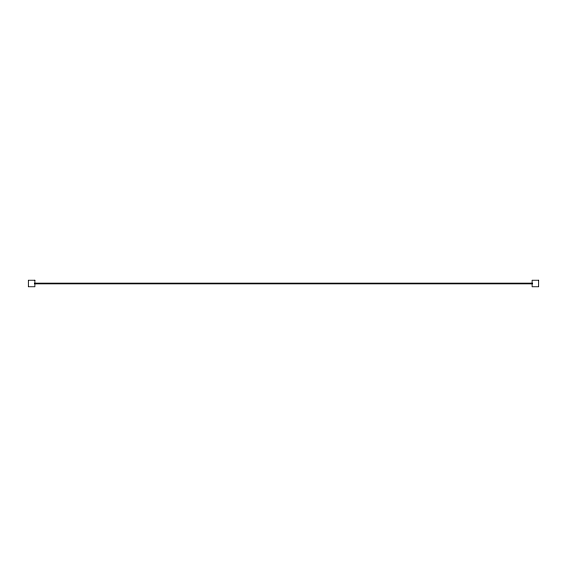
<?xml version="1.0" encoding="UTF-8"?>
<svg xmlns="http://www.w3.org/2000/svg" width="567" height="567" viewBox="0 0 567 567"><rect width="100%" height="100%" fill="white"/><g stroke="black" fill="none" stroke-linecap="round" stroke-linejoin="round"><path stroke-width="0.85" d="M34.87 283.174L532.13 283.174M34.87 283.826L532.13 283.826M34.87 280.24L28.35 280.24L28.35 286.76L34.87 286.76L34.87 280.24M538.65 280.24L532.13 280.24L532.13 286.76L538.65 286.76L538.65 280.24"/></g></svg>
